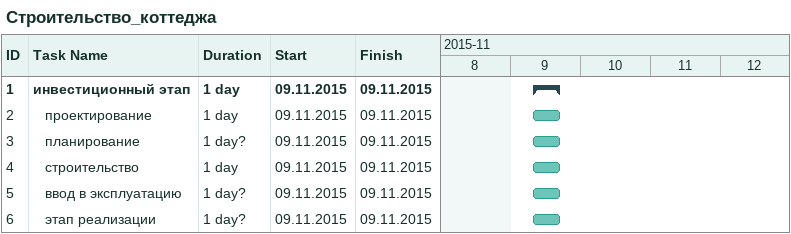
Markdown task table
Строительство_коттеджа

| ID | Level | Task | Duration | Start | Finish |
|---|---|---|---|---|---|
| 1 | 1 | **инвестиционный этап** | 1d | 2015-11-09 | 2015-11-09 |
| 2 | 2 | проектирование | 1d | 2015-11-09 | 2015-11-09 |
| 3 | 2 | планирование | 1d? | 2015-11-09 | 2015-11-09 |
| 4 | 2 | строительство | 1d | 2015-11-09 | 2015-11-09 |
| 5 | 2 | ввод в эксплуатацию | 1d? | 2015-11-09 | 2015-11-09 |
| 6 | 2 | этап реализации | 1d? | 2015-11-09 | 2015-11-09 |
